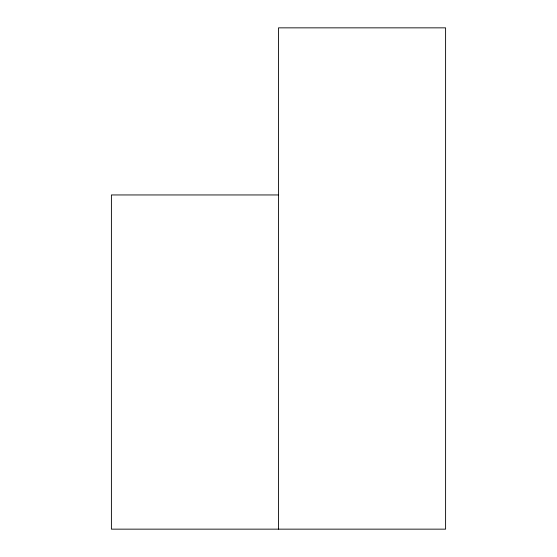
<?xml version="1.0" encoding="UTF-8"?>
<svg xmlns="http://www.w3.org/2000/svg" width="557" height="557" viewBox="0 0 557 557"><rect width="100%" height="100%" fill="white"/><g stroke="black" fill="none" stroke-linecap="round" stroke-linejoin="round"><path stroke-width="0.84" d="M278.5 194.95L111.4 194.95L111.4 529.15L445.6 529.15L445.6 27.85L278.5 27.85L278.5 529.15"/></g></svg>
